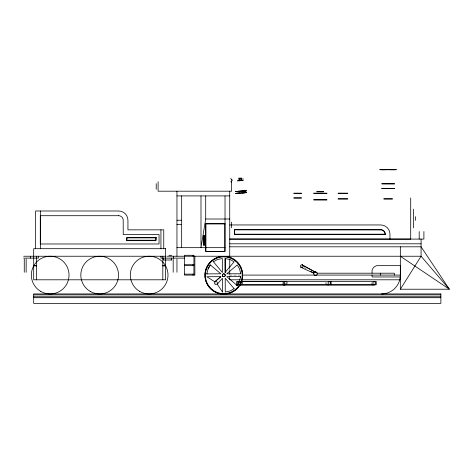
<?xml version="1.0" encoding="UTF-8"?>
<svg xmlns="http://www.w3.org/2000/svg" width="473" height="473" viewBox="0 0 473 473"><rect width="100%" height="100%" fill="white"/><g stroke="black" fill="none" stroke-linecap="round" stroke-linejoin="round"><path stroke-width="0.35" stroke-dasharray="2.37 1.77" d="M301.407 267.623L301.768 266.252L306.865 269.178M229.736 275.085L241.555 275.085M325.867 282.387L325.867 285.024M282.298 282.387L282.298 283.705M229.736 268.096L229.736 269.9M371.465 283.806A1.413 1.413 0 0 1 371.607 282.73M374.054 282.73A1.413 1.413 0 0 1 374.196 283.073M326.725 283.865A1.413 1.413 0 0 1 326.867 282.789M329.314 282.789A1.413 1.413 0 0 1 329.456 283.132M285.55 282.984A1.413 1.413 0 0 1 285.698 283.321"/><path stroke-width="0.71" d="M381.486 293.934A18.849 18.849 0 0 0 400.335 275.085L400.335 265.66L376.774 265.66A6.362 6.362 0 0 0 372.062 270.373L372.062 273.199M240.586 277.456L240.609 276.593L239.439 281.731L237.245 285.562L239.439 281.731M205.702 195.911L205.702 219.005L200.99 247.663L200.99 195.911M206.766 273.92L208.144 268.759L210.331 264.927L220.838 273.796L207.115 273.908M225.178 272.176L225.053 272.495L234.117 261.8L230.268 259.588L225.124 258.506L225.178 272.176L225.142 258.506M208.144 268.759L210.355 264.927M229.736 246.811L421.076 246.811L449.35 289.222L400.335 289.222L421.076 256.236L421.076 239.09M214.807 281.796L220.838 276.67L206.837 276.723L214.807 281.796L220.856 276.67M213.465 261.8L217.314 259.588L222.322 258.518L222.375 272.507L213.483 261.8M314.74 272.259L315.728 271.928M240.012 285.048L239.285 285.048A1.413 1.413 0 0 0 240.875 284.385M236.701 191.476L236.051 191.565L236.725 191.565M237.032 193.226L236.417 193.315L237.056 193.309M237.476 191.399L235.347 191.612L237.517 191.53M244.5 191.045L245.925 190.879L244.458 190.915M237.771 193.155L235.471 193.38L237.813 193.28M244.446 192.818L245.806 192.659L243.435 192.748M243.477 191.133L246.628 190.832L236.287 191.429L239.687 191.222M237.097 193.191L239.87 192.99M238.138 191.329L240.964 191.133M242.294 191.222L243.837 191.116M238.262 193.09L242.543 192.783M242.347 192.984L246.752 192.594L242.3 192.818M243.956 192.883L241.135 193.073M240.243 180.597L237.434 180.846L243.075 180.45L240.26 180.674M241.005 191.193L245.67 190.779L245.032 190.779M242.478 191.222L239.557 191.423M241.064 178.794L241.2 180.609L239.32 180.739L239.161 178.587M242.418 191.021L236.926 191.429M239.681 193.191L241.141 193.09M242.241 191.045L243.784 190.938M238.197 191.512L239.734 191.399M238.315 193.274L239.917 193.155M243.435 190.974L244.955 190.873M237.02 191.577L238.546 191.476M237.144 193.339L238.788 193.226M206.742 273.92L207.133 273.908M383.508 169.665L381.616 169.701L383.508 169.73M237.771 281.482L376.248 281.482L376.248 284.781L237.771 284.781L237.771 281.482L239.929 281.465M384.851 169.659L379.73 169.701L384.851 169.742M385.897 188.52L383.704 188.55L385.897 188.579M383.91 169.647L386.411 169.653M389.758 169.742L394.553 169.701L392.661 169.665M386.949 188.52L381.61 188.55L394.559 188.55L386.406 188.502M389.22 188.579L392.466 188.55L389.22 188.52M240.609 276.593L226.762 276.646L237.245 285.562M385.921 169.641L390.249 169.641M231.604 179.433L231.622 191.198L158.106 191.198L158.106 181.774M230.706 181.774L231.622 182.04M320.221 191.719L316.709 191.742L323.733 191.742L320.221 191.766M176.955 195.911L229.736 195.911M205.702 219.005L229.736 219.005M176.955 220.252L181.667 220.252M225.024 223.717L205.702 223.717L205.702 251.524L225.024 251.524L225.024 195.911M205.702 223.883L225.024 223.883M176.955 224.344L181.667 224.344M229.736 224.953L380.546 224.953A9.271 9.271 0 0 1 389.971 234.377L389.971 239.09M385.081 234.2L234.626 234.2L234.626 229.843L381.208 229.884A4.369 4.369 0 0 1 385.04 233.709L385.081 234.502M385.259 234.377L234.448 234.377L234.448 229.665L381.232 229.707A4.547 4.547 0 0 1 385.217 233.692L385.259 234.496M203.349 235.69L204.525 235.69L204.525 245.115L203.431 245.197L203.431 235.773L204.371 235.773L204.371 245.197M203.579 236.63L204.525 236.63M203.431 236.719L204.371 236.719M229.736 243.802L421.076 243.802M176.955 247.663L225.024 247.663M168.944 255.29L171.77 255.29M23.65 256.236L165.645 256.236M166.916 256.236L421.076 256.236L449.35 289.222L400.335 256.236M23.65 258.122L38.402 258.122L38.402 256.236M184.494 258.122L160.921 258.122L160.921 256.236M171.77 260.002L163.28 260.002L163.286 258.122M184.494 264.714L193.918 264.714M33.689 265.66L36.516 265.66M162.818 265.66L165.645 265.66M184.494 265.66L193.918 265.66M33.689 265.903L36.516 265.903M162.818 265.903L165.645 265.903M184.494 274.145L193.918 274.145M242.294 275.085L400.335 275.085M400.335 276.971L372.062 276.971L372.062 275.085M230.475 279.797L240.077 279.797M241.555 279.797L400.335 279.797M240.651 281.465L283.664 281.482L283.664 284.781M237.866 281.725L236.405 281.725L236.405 285.024L237.842 285.036L236.405 285.024M239.285 285.048L374.882 285.024M33.689 294.88L440.866 294.88M33.689 296.766L440.866 296.766M33.689 297.706L440.866 297.706M385.921 169.76L396.439 169.701L391.319 169.659M386.406 188.597L388.085 188.597M389.758 169.653L392.259 169.647M383.91 169.754L386.411 169.742M241.017 281.411L241.378 281.465A1.413 1.413 0 0 1 242.241 283.534A1.413 1.413 0 0 1 240.012 283.83M302.761 265.247L302.123 264.886L315.172 272.076M301.407 267.623L313.877 273.199L310.601 271.319M302.123 264.886L317.217 273.199L394.328 273.199L394.328 275.085M230.682 178.475L232.562 180.361M222.44 291.971L217.267 284.226L222.399 278.225L222.44 292.048M241.2 180.609L239.308 180.692L239.119 177.895L239.208 179.078M241.112 179.397C241.271 181.591 240.934 176.932 241.082 178.841M241.059 178.498L240.999 177.759L241.059 178.688M239.232 179.527L239.285 180.243L239.237 179.563M241.041 178.457L241.076 178.912M239.196 179.042L239.143 178.297M423.903 231.551L423.903 239.09L229.736 239.072L410.706 239.107L410.706 197.956M419.19 231.551L419.19 239.09M415.418 216.646L415.418 220.418M413.532 209.149L413.532 227.915M400.335 246.811L400.335 289.222M380.327 273.199L380.327 275.085M331.005 281.482L331.005 284.781M242.933 178.475L242.933 180.361M231.622 222.127L231.622 227.779M229.736 191.198L229.736 257.684M229.736 258.997L229.736 267.836M229.736 270.609L229.736 274.358M229.736 276.262L229.736 279.797M224.858 223.883L224.858 251.352L205.873 251.352L205.873 223.883M203.579 235.69L203.579 245.115M194.864 256.236L194.864 275.085L184.494 275.085L184.494 255.29L193.918 255.29L193.918 275.085M192.978 255.29L192.978 256.236M192.978 264.714L192.978 265.66M192.978 274.145L192.978 275.085M181.667 195.911L181.667 247.663M176.955 191.198L176.955 256.236M176.955 259.044L176.955 272.277M173.656 256.236L173.656 258.122M173.183 259.044L173.183 272.277M171.297 258.122L171.297 260.002M163.759 248.692L163.759 229.843L127.941 229.843L127.941 220.418A9.271 9.271 0 0 0 118.516 210.993L35.576 210.993L35.576 248.692M162.818 256.236L162.818 279.797M160.932 229.843L160.932 248.692M156.22 183.66L156.22 189.312M40.572 210.993L40.572 248.692M36.516 256.236L36.516 279.797M30.39 256.236L30.39 258.122M26.151 259.044L26.151 272.277M24.265 259.044L24.265 272.277M373.83 284.439A1.413 1.413 0 0 1 371.831 284.439M329.09 284.498A1.413 1.413 0 0 1 327.091 284.498M285.568 284.397A1.413 1.413 0 0 1 283.12 284.427M240.603 273.033L240.58 273.761L226.727 273.826L237.245 264.927L239.462 268.759L240.603 273.033M234.117 288.696L230.268 290.907L225.26 292.048L225.213 278.183L234.117 288.696M314.983 271.969L314.61 272.141L315.036 271.957A1.774 1.774 0 0 1 317.229 274.121A1.774 1.774 0 0 1 314.261 274.937A1.774 1.774 0 0 1 315.036 271.957L314.983 271.969M381.829 183.826L394.559 183.837L381.829 183.826M293.851 193.256L301.484 193.262L293.851 193.256M313.735 193.25L326.938 193.262L313.735 193.25M338.118 193.25L347.738 193.262L338.118 193.25M293.851 197.968L301.484 197.974L293.851 197.968M313.735 199.848L326.938 199.86L313.735 199.848M338.118 198.908L347.738 198.914L338.118 198.908M383.851 198.908L392.466 198.914L383.851 198.908M118.398 215.706L40.288 215.706L40.288 243.979L159.046 243.979L159.046 234.555L123.228 234.555L123.193 219.732A4.547 4.547 0 0 0 119.208 215.747L118.398 215.706M156.22 237.381L127.001 237.381L127.001 240.213L156.22 240.213L156.22 237.381M155.753 237.854L126.528 237.854L126.528 240.686L155.753 240.686L155.753 237.854M165.645 248.692L33.689 248.692L33.689 279.797L165.645 279.797L165.645 248.692M440.866 293.934L33.689 293.934L33.689 303.359L440.866 303.359L440.866 293.934M90.242 291.409A18.849 18.849 0 0 0 118.516 275.085A18.849 18.849 0 0 0 90.242 258.761A18.849 18.849 0 0 0 90.242 291.409M40.755 291.409A18.849 18.849 0 0 0 69.034 275.085A18.849 18.849 0 0 0 40.755 258.761A18.849 18.849 0 0 0 40.755 291.409M139.724 291.409A18.849 18.849 0 0 0 168.004 275.085A18.849 18.849 0 0 0 139.724 258.761A18.849 18.849 0 0 0 139.724 291.409M328.747 284.232A1.413 1.413 0 0 0 330.869 283.008A1.413 1.413 0 0 0 328.747 281.784A1.413 1.413 0 0 0 328.747 284.232M284.977 284.019A1.413 1.413 0 0 0 287.117 282.824A1.413 1.413 0 0 0 285.012 281.571A1.413 1.413 0 0 0 284.977 284.019M373.197 284.072A1.413 1.413 0 0 0 375.562 283.439A1.413 1.413 0 0 0 373.83 281.707A1.413 1.413 0 0 0 373.197 284.072M300.775 267.257A1.413 1.413 0 0 0 303.134 266.612A1.413 1.413 0 0 0 301.39 264.892A1.413 1.413 0 0 0 300.775 267.257M212.584 289.837A18.394 18.394 0 0 0 242.016 277.645A18.394 18.394 0 0 0 216.74 258.258A18.394 18.394 0 0 0 212.584 289.837M212.324 290.203A18.849 18.849 0 0 0 242.489 277.704A18.849 18.849 0 0 0 216.587 257.832A18.849 18.849 0 0 0 212.324 290.203A18.849 18.849 0 0 0 242.472 277.704A18.849 18.849 0 0 0 216.569 257.832A18.849 18.849 0 0 0 212.306 290.203M222.783 276.25A1.413 1.413 0 0 0 225.148 275.605A1.413 1.413 0 0 0 223.41 273.885A1.413 1.413 0 0 0 222.783 276.25M215.038 284.019A1.413 1.413 0 0 0 217.397 283.362A1.413 1.413 0 0 0 215.647 281.648A1.413 1.413 0 0 0 215.038 284.019M222.807 276.25A1.413 1.413 0 0 0 225.166 275.605A1.413 1.413 0 0 0 223.427 273.885A1.413 1.413 0 0 0 222.807 276.25"/></g></svg>
